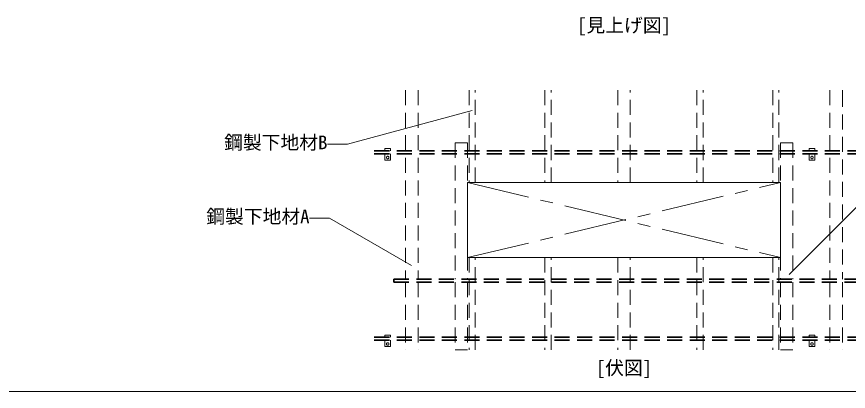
# Model space of a CAD drawing. Units: millimetres on the paper, with parts at other scales. Extents: x -195 to 195, y -140 to 138.
# Drawn here: x 93.2 to 159.7, y 66.8 to 96.7 of the extents above; entities that cross this region are included whole.
import ezdxf
from ezdxf.enums import TextEntityAlignment as Align

# ---------------------------------------------------------------- set-up
doc = ezdxf.new("R2010")
doc.units = ezdxf.units.MM
doc.linetypes.add('CHAIN1', pattern=[8, 5, -1, 1, -1])
doc.linetypes.add('DASHED1', pattern=[1.8, 1.2, -0.6])
for name, color, linetype, lineweight in [('8-1_吊り材', 7, 'DASHED1', 18), ('8-4_野縁', 4, 'DASHED1', 9), ('8-6_文字・矢印', 7, 'Continuous', 18), ('8-7_野縁受け', 6, 'DASHED1', 35), ('8-D_パネル', 4, 'CHAIN1', 9), ('F-3_クロスジョイナー', 3, 'Continuous', 18)]:
    doc.layers.add(name, color=color, linetype=linetype, lineweight=lineweight)
doc.styles.add('ＭＳ ゴシック', font='')
doc.styles.get('ＭＳ ゴシック').set_extended_font_data('MS Gothic')

msp = doc.modelspace()

# ---------------------------------------------------------------- linework, layer by layer
at = {"layer": '8-1_吊り材'}
for p, q in [((122.64, 86.152), (122.64, 85.975)), ((123.1, 86.152), (122.64, 86.152)), ((122.64, 85.235), (122.64, 85.735)), ((123.1, 85.975), (123.1, 86.152)), ((123.1, 85.735), (123.1, 85.235)), ((156.54, 86.152), (156.54, 85.975)), ((157, 86.152), (156.54, 86.152)), ((156.54, 85.235), (156.54, 85.735)), ((157, 85.975), (157, 86.152)), ((157, 85.735), (157, 85.235)), ((123.1, 85.235), (122.64, 85.235)), ((157, 85.235), (156.54, 85.235)), ((122.64, 71.252), (122.64, 71.075)), ((123.1, 71.252), (122.64, 71.252)), ((123.1, 71.075), (123.1, 71.252)), ((156.54, 71.252), (156.54, 71.075)), ((157, 71.252), (156.54, 71.252)), ((157, 71.075), (157, 71.252)), ((122.64, 70.335), (122.64, 70.835)), ((123.1, 70.835), (123.1, 70.335)), ((156.54, 70.335), (156.54, 70.835)), ((157, 70.835), (157, 70.335)), ((123.1, 70.335), (122.64, 70.335)), ((157, 70.335), (156.54, 70.335))]:
    msp.add_line(p, q, dxfattribs=at)
for centre in [(122.87, 85.435), (156.77, 85.435), (122.87, 70.535), (156.77, 70.535)]:
    msp.add_circle(centre, 0.1, dxfattribs=at)
at = {"layer": '8-4_野縁'}
for p, q in [((124.3, 90.811), (124.3, 75.705)), ((125.3, 90.811), (125.3, 75.705)), ((129.37, 90.811), (129.37, 83.437)), ((129.87, 83.437), (129.87, 90.811)), ((135.43, 90.811), (135.43, 83.437)), ((135.93, 83.437), (135.93, 90.811)), ((141.251, 90.811), (141.251, 83.437)), ((142.251, 83.437), (142.251, 90.811)), ((147.57, 90.811), (147.57, 83.437)), ((148.07, 83.437), (148.07, 90.811)), ((153.63, 90.811), (153.63, 83.437)), ((154.13, 83.437), (154.13, 90.811)), ((158.2, 90.811), (158.2, 75.705)), ((128.25, 86.598), (129.25, 86.598)), ((128.25, 86.598), (128.25, 75.705)), ((129.25, 86.598), (129.25, 75.705)), ((154.25, 86.598), (155.25, 86.598)), ((154.25, 86.598), (154.25, 75.705)), ((155.25, 86.598), (155.25, 75.705)), ((129.37, 77.437), (129.37, 70.064)), ((129.87, 70.064), (129.87, 77.437)), ((135.43, 77.437), (135.43, 70.064)), ((135.93, 70.064), (135.93, 77.437)), ((141.251, 77.437), (141.251, 70.064)), ((142.251, 70.064), (142.251, 77.437)), ((147.57, 77.437), (147.57, 70.064)), ((148.07, 70.064), (148.07, 77.437)), ((153.63, 77.437), (153.63, 70.064)), ((154.13, 70.064), (154.13, 77.437)), ((124.3, 75.465), (124.3, 70.064)), ((125.3, 75.465), (125.3, 70.064)), ((128.25, 75.465), (128.25, 70.064)), ((129.25, 75.465), (129.25, 70.064)), ((154.25, 75.465), (154.25, 70.064)), ((155.25, 75.465), (155.25, 70.064)), ((158.2, 75.465), (158.2, 70.064)), ((159.2, 75.465), (159.2, 70.064)), ((128.25, 70.064), (129.25, 70.064)), ((154.25, 70.064), (155.25, 70.064))]:
    msp.add_line(p, q, dxfattribs=at)
msp.add_lwpolyline([(159.2, 90.811), (159.2, 90.682), (159.2, 75.705)], dxfattribs=at)
at = {"layer": '8-6_文字・矢印'}
for p, q in [((119.659, 86.514), (129.624, 89.184)), ((118.051, 86.514), (119.659, 86.514)), ((162.964, 84.112), (154.948, 76.095)), ((116.622, 80.597), (118.23, 80.597)), ((118.23, 80.597), (124.772, 76.82))]:
    msp.add_line(p, q, dxfattribs=at)
at = {"layer": '8-7_野縁受け'}
for p, q in [((121.8, 85.975), (161.7, 85.975)), ((121.8, 85.735), (161.7, 85.735)), ((123.359, 75.465), (123.359, 75.705)), ((123.359, 75.705), (160.449, 75.705)), ((123.359, 75.465), (160.449, 75.465)), ((121.8, 71.075), (161.7, 71.075)), ((121.8, 70.835), (161.7, 70.835))]:
    msp.add_line(p, q, dxfattribs=at)
at = {"layer": '8-D_パネル', "linetype": 'Continuous'}
for p, q in [((129.25, 83.437), (154.25, 83.437)), ((129.25, 77.437), (129.25, 83.437)), ((154.25, 83.437), (154.25, 77.437)), ((154.25, 77.437), (129.25, 77.437))]:
    msp.add_line(p, q, dxfattribs=at)
at = {"layer": '8-D_パネル'}
for p, q in [((129.25, 83.437), (154.25, 77.437)), ((129.25, 77.437), (154.25, 83.437))]:
    msp.add_line(p, q, dxfattribs=at)
at = {"layer": 'F-3_クロスジョイナー'}
msp.add_line((2, 66.75), (191, 66.75), dxfattribs=at)

# ---------------------------------------------------------------- texts
at = {"layer": '8-6_文字・矢印', "style": 'ＭＳ ゴシック'}
for s, p in [('[見上げ図]', (138, 95.125)), ('鋼製下地材B', (109.801, 85.764)), ('鋼製下地材A', (108.372, 79.847)), ('[伏図]', (139.5, 67.75))]:
    msp.add_text(s, height=1.1, dxfattribs=at).set_placement(p, align=Align.BOTTOM_LEFT)

doc.saveas('drawing.dxf')
